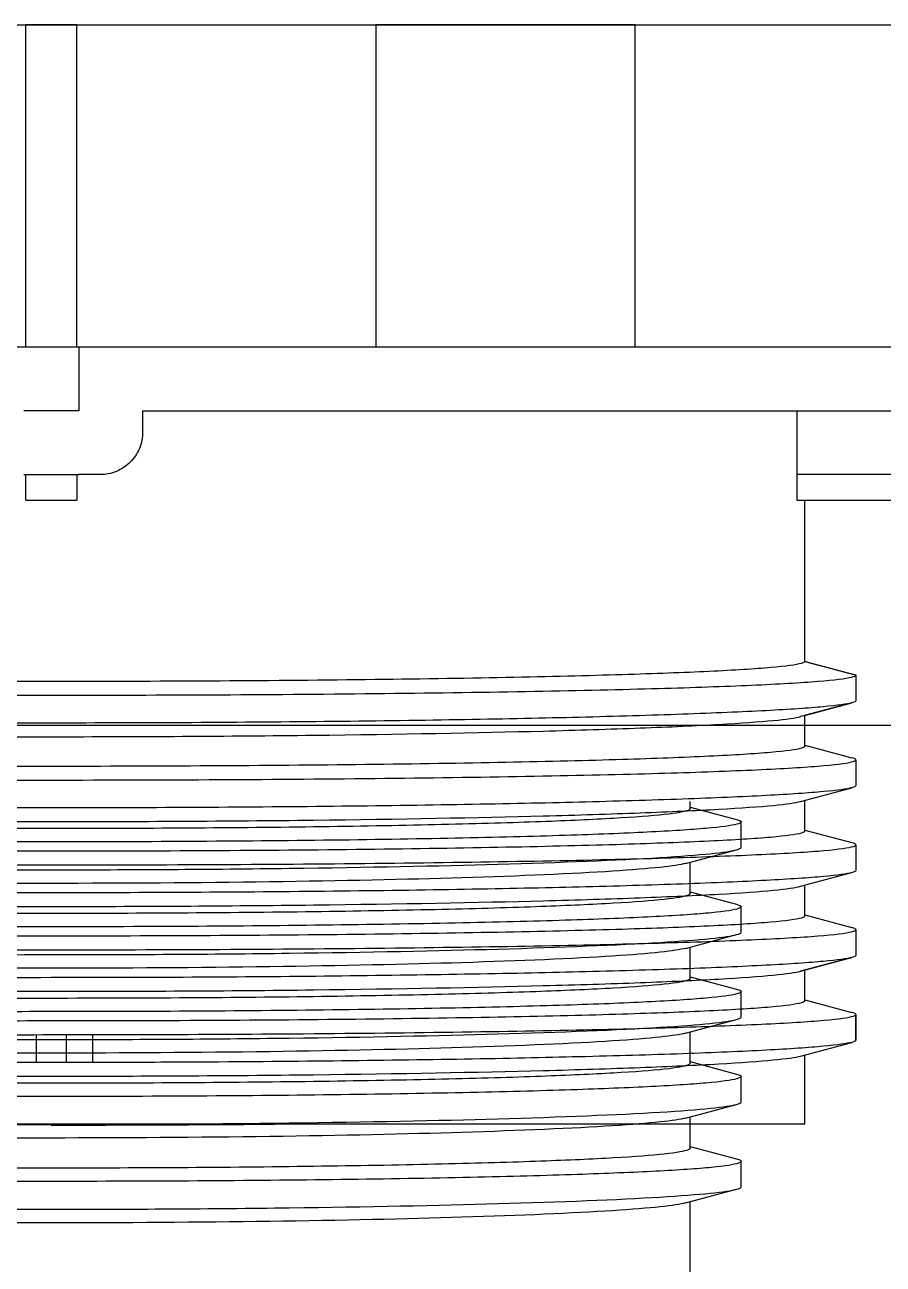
# Model space of a CAD drawing. Header units: inches. Extents: x -2661 to 42767, y -1222 to 9099.
# Drawn here: x 2266.508 to 2268.346, y 1503.519 to 1506.174 of the extents above; entities that cross this region are included whole.
import ezdxf

# ---------------------------------------------------------------- set-up
doc = ezdxf.new("R2010")
doc.units = ezdxf.units.IN
doc.header["$LTSCALE"] = 12
doc.header["$MEASUREMENT"] = 0
doc.layers.get('0').update_dxf_attribs({"linetype": 'CONTINUOUS'})
doc.layers.add('NON-PLOT', color=253, linetype='CONTINUOUS', plot=False)
doc.layers.add('S-ARCH', color=1, linetype='CONTINUOUS')

# ---------------------------------------------------------------- blocks, each defined once
blk = doc.blocks.new('bison_LC-top coupler')
at = {"extrusion": (0, 1, -2e-16)}
for p, q in [((-0.0545, 1.6636), (-0.0545, 2.3545)), ((0.0545, 2.3545), (-0.0545, 2.3545)), ((0.0545, 1.6636), (0.0545, 2.3545)), ((1.25, 2.3545), (0.6952, 2.3545)), ((0.6952, 2.3545), (0.6952, 1.6636)), ((1.25, 1.6636), (1.25, 2.3545)), ((1.4773, 1.6636), (-1.4773, 1.6636))]:
    blk.add_line(p, q, dxfattribs=at)
at = {"extrusion": (0, 1, 0)}
for p, q in [((2.6675, 1.6636), (0.0591, 1.6636)), ((0.0591, 1.6636), (0.0591, 1.5273)), ((0.0591, 1.5273), (-0.0591, 1.5273)), ((0.1955, 1.5273), (0.1955, 1.4818)), ((0.1955, 1.5273), (2.6675, 1.5273)), ((1.5966, 1.5273), (1.5966, 1.3364)), ((-0.0591, 1.3909), (0.0591, 1.3909)), ((-0.0545, 1.3364), (-0.0545, 1.3909)), ((0.0545, 1.3909), (0.0545, 1.3364)), ((0.1045, 1.3909), (0.0591, 1.3909)), ((2.6675, 1.3909), (1.5966, 1.3909)), ((-0.0545, 1.3364), (0.0545, 1.3364)), ((1.5966, 1.3364), (1.6127, 1.3364)), ((1.6127, 1.3364), (1.833, 1.3364)), ((1.6136, 0.9908), (1.6136, 1.3364))]:
    blk.add_line(p, q, dxfattribs=at)
at = {"color": 252, "extrusion": (0, 1, 0)}
for p, q in [((1.7227, 0.9617), (1.7227, 0.9065)), ((1.6136, 0.875), (1.7144, 0.902)), ((1.6047, 0.8726), (1.6047, 0.8726)), ((1.6136, 0.809), (1.6136, 0.875)), ((1.6136, 0.8114), (1.7144, 0.7844)), ((1.7227, 0.7799), (1.7227, 0.7246)), ((1.6047, 0.6908), (1.7144, 0.7202)), ((1.6047, 0.6908), (1.6047, 0.6908)), ((1.6136, 0.6272), (1.6136, 0.6932)), ((1.6136, 0.6295), (1.7144, 0.6026)), ((1.7227, 0.5981), (1.7227, 0.5428)), ((1.6047, 0.509), (1.7144, 0.5384)), ((1.6047, 0.509), (1.6047, 0.509)), ((1.6136, 0.4453), (1.6136, 0.5114)), ((1.6136, 0.4477), (1.7144, 0.4207)), ((1.7227, 0.4163), (1.7227, 0.361)), ((1.6047, 0.3271), (1.7144, 0.3565)), ((1.6047, 0.3271), (1.6047, 0.3271)), ((1.6136, 0.2635), (1.6136, 0.3295)), ((1.6136, 0.2659), (1.7144, 0.2389)), ((1.7227, 0.1792), (1.7227, 0.2344)), ((1.7227, 0.2344), (1.7227, 0.1792)), ((-0.0327, 0.1912), (-0.0327, 0.1315)), ((0.0327, 0.1315), (0.0327, 0.1912)), ((0.0885, 0.1913), (0.0885, 0.1316)), ((1.6047, 0.1453), (1.7144, 0.1747)), ((1.6047, 0.1453), (1.6047, 0.1453)), ((1.6136, 0), (1.6136, 0.1477)), ((-1.6136, 0), (1.6136, 0))]:
    blk.add_line(p, q, dxfattribs=at)
at = {"color": 252}
for p, q in [((1.7144, 0.902), (1.6047, 0.8726)), ((1.7144, 0.3565), (1.6047, 0.3271))]:
    blk.add_line(p, q, dxfattribs=at)
blk.add_open_spline([(0.1955, 1.4818), (0.1955, 1.4704), (0.1932, 1.4582), (0.1839, 1.4358), (0.1769, 1.4256), (0.1608, 1.4095), (0.1506, 1.4025), (0.1281, 1.3932), (0.116, 1.3909), (0.1045, 1.3909)], degree=3, knots=[0, 0, 0, 0, 0.0376723, 0.0376723, 0.0753445, 0.0753445, 0.1130664, 0.1130664, 0.1507883, 0.1507883, 0.1507883, 0.1507883])
for points, knots in [([(1.6136, 0.9908), (1.6136, 0.9894), (1.6112, 0.9879), (1.5956, 0.9834), (1.5735, 0.9804), (1.5069, 0.9746), (1.4623, 0.9718), (1.3546, 0.9667), (1.2915, 0.9643), (1.1499, 0.96), (1.0661, 0.9579), (0.8808, 0.9543), (0.7793, 0.9527), (0.5657, 0.9502), (0.4534, 0.9493), (0.2263, 0.948), (0.1114, 0.9477), (0, 0.9477)], [-2.679601, -2.679601, -2.679601, -2.679601, -2.515518, -2.515518, -2.167254, -2.167254, -1.818989, -1.818989, -1.470725, -1.470725, -1.103044, -1.103044, -0.735363, -0.735363, -0.367681, -0.367681, 0, 0, 0, 0]), ([(0, 0.9185), (0.1183, 0.9185), (0.2402, 0.9188), (0.4814, 0.92), (0.6007, 0.921), (0.8278, 0.9235), (0.9357, 0.925), (1.133, 0.9287), (1.2223, 0.9307), (1.3737, 0.935), (1.4414, 0.9374), (1.5572, 0.9425), (1.6052, 0.9453), (1.6775, 0.9511), (1.7018, 0.9541), (1.7198, 0.9587), (1.7227, 0.9602), (1.7227, 0.9617)], [0, 0, 0, 0, 0.390264, 0.390264, 0.780528, 0.780528, 1.170792, 1.170792, 1.561056, 1.561056, 1.931903, 1.931903, 2.302749, 2.302749, 2.673596, 2.673596, 2.860171, 2.860171, 2.860171, 2.860171]), ([(0, 0.9477), (-0.1826, 0.9477), (-0.3786, 0.9467), (-0.7446, 0.9424), (-0.9146, 0.9392), (-1.1266, 0.9337), (-1.197, 0.9315), (-1.3244, 0.9267), (-1.3813, 0.9241), (-1.4774, 0.9187), (-1.5165, 0.9159), (-1.575, 0.9102), (-1.5945, 0.9074), (-1.6047, 0.9047), (-1.6047, 0.9047), (-1.6047, 0.9047)], [0, 0, 0, 0, 0.60272, 0.60272, 1.20544, 1.20544, 1.526149, 1.526149, 1.846858, 1.846858, 2.167567, 2.167567, 2.327921, 2.327921, 2.488276, 2.488276, 2.488276, 2.488276]), ([(-1.7227, 0.8708), (-1.7227, 0.8723), (-1.7198, 0.8738), (-1.7041, 0.878), (-1.684, 0.8809), (-1.6226, 0.8865), (-1.5813, 0.8894), (-1.4797, 0.8948), (-1.4192, 0.8974), (-1.2838, 0.9022), (-1.2088, 0.9044), (-1.0562, 0.9081), (-0.9738, 0.9099), (-0.7965, 0.9129), (-0.7016, 0.9142), (-0.5052, 0.9164), (-0.4035, 0.9172), (-0.2, 0.9182), (-0.0982, 0.9185), (0, 0.9185)], [-2.853304, -2.853304, -2.853304, -2.853304, -2.669036, -2.669036, -2.32573, -2.32573, -1.982424, -1.982424, -1.639118, -1.639118, -1.295812, -1.295812, -0.971859, -0.971859, -0.647906, -0.647906, -0.323953, -0.323953, 0, 0, 0, 0]), ([(1.7227, 0.9065), (1.7227, 0.905), (1.7198, 0.9035), (1.7041, 0.8992), (1.684, 0.8964), (1.6226, 0.8907), (1.5813, 0.8879), (1.4797, 0.8825), (1.4192, 0.8799), (1.2838, 0.8751), (1.2088, 0.8729), (1.0562, 0.8691), (0.9738, 0.8674), (0.7965, 0.8644), (0.7016, 0.863), (0.5052, 0.8609), (0.4035, 0.8601), (0.2, 0.859), (0.0982, 0.8588), (0, 0.8588)], [-2.853304, -2.853304, -2.853304, -2.853304, -2.669036, -2.669036, -2.32573, -2.32573, -1.982424, -1.982424, -1.639118, -1.639118, -1.295812, -1.295812, -0.971859, -0.971859, -0.647906, -0.647906, -0.323953, -0.323953, 0, 0, 0, 0]), ([(0, 0.8588), (-0.1183, 0.8588), (-0.2402, 0.8585), (-0.4814, 0.8572), (-0.6007, 0.8563), (-0.8278, 0.8538), (-0.9357, 0.8522), (-1.133, 0.8486), (-1.2223, 0.8466), (-1.3737, 0.8422), (-1.4414, 0.8399), (-1.5572, 0.8348), (-1.6052, 0.832), (-1.6775, 0.8262), (-1.7018, 0.8232), (-1.7198, 0.8186), (-1.7227, 0.8171), (-1.7227, 0.8156)], [0, 0, 0, 0, 0.390264, 0.390264, 0.780528, 0.780528, 1.170792, 1.170792, 1.561056, 1.561056, 1.931903, 1.931903, 2.302749, 2.302749, 2.673596, 2.673596, 2.860171, 2.860171, 2.860171, 2.860171]), ([(0, 0.8295), (0.1826, 0.8295), (0.3786, 0.8306), (0.7446, 0.8348), (0.9146, 0.838), (1.1266, 0.8436), (1.197, 0.8458), (1.3244, 0.8506), (1.3813, 0.8532), (1.4774, 0.8586), (1.5165, 0.8614), (1.575, 0.867), (1.5945, 0.8699), (1.6047, 0.8726)], [0, 0, 0, 0, 0.60272, 0.60272, 1.20544, 1.20544, 1.526149, 1.526149, 1.846858, 1.846858, 2.167567, 2.167567, 2.488259, 2.488259, 2.488259, 2.488259]), ([(-1.6136, 0.7865), (-1.6136, 0.7879), (-1.6112, 0.7893), (-1.5956, 0.7938), (-1.5735, 0.7969), (-1.5069, 0.8027), (-1.4623, 0.8054), (-1.3546, 0.8106), (-1.2915, 0.8129), (-1.1499, 0.8173), (-1.0661, 0.8193), (-0.8808, 0.823), (-0.7793, 0.8245), (-0.5657, 0.827), (-0.4534, 0.828), (-0.2263, 0.8292), (-0.1114, 0.8295), (0, 0.8295)], [-2.679601, -2.679601, -2.679601, -2.679601, -2.515518, -2.515518, -2.167254, -2.167254, -1.818989, -1.818989, -1.470725, -1.470725, -1.103044, -1.103044, -0.735363, -0.735363, -0.367681, -0.367681, 0, 0, 0, 0]), ([(1.6136, 0.809), (1.6136, 0.8075), (1.6112, 0.8061), (1.5956, 0.8016), (1.5735, 0.7986), (1.5069, 0.7928), (1.4623, 0.79), (1.3546, 0.7849), (1.2915, 0.7825), (1.1499, 0.7782), (1.0661, 0.7761), (0.8808, 0.7725), (0.7793, 0.7709), (0.5657, 0.7684), (0.4534, 0.7675), (0.2263, 0.7662), (0.1114, 0.7659), (0, 0.7659)], [-2.679576, -2.679576, -2.679576, -2.679576, -2.515518, -2.515518, -2.167254, -2.167254, -1.818989, -1.818989, -1.470725, -1.470725, -1.103044, -1.103044, -0.735363, -0.735363, -0.367681, -0.367681, 0, 0, 0, 0]), ([(0, 0.7367), (0.1183, 0.7367), (0.2402, 0.737), (0.4814, 0.7382), (0.6007, 0.7392), (0.8278, 0.7417), (0.9357, 0.7432), (1.133, 0.7468), (1.2223, 0.7489), (1.3737, 0.7532), (1.4414, 0.7556), (1.5572, 0.7607), (1.6052, 0.7635), (1.6775, 0.7693), (1.7018, 0.7723), (1.7257, 0.7784), (1.7254, 0.7814), (1.7144, 0.7844)], [0, 0, 0, 0, 0.390264, 0.390264, 0.780528, 0.780528, 1.170792, 1.170792, 1.561056, 1.561056, 1.931903, 1.931903, 2.302749, 2.302749, 2.673596, 2.673596, 3.044442, 3.044442, 3.044442, 3.044442]), ([(0, 0.7659), (-0.1826, 0.7659), (-0.3786, 0.7649), (-0.7446, 0.7606), (-0.9146, 0.7574), (-1.1266, 0.7519), (-1.197, 0.7497), (-1.3244, 0.7449), (-1.3813, 0.7423), (-1.4774, 0.7369), (-1.5165, 0.7341), (-1.575, 0.7284), (-1.5945, 0.7256), (-1.6047, 0.7229), (-1.6047, 0.7229), (-1.6047, 0.7229)], [0, 0, 0, 0, 0.60272, 0.60272, 1.20544, 1.20544, 1.526149, 1.526149, 1.846858, 1.846858, 2.167567, 2.167567, 2.327921, 2.327921, 2.488276, 2.488276, 2.488276, 2.488276]), ([(-1.7227, 0.689), (-1.7227, 0.6905), (-1.7198, 0.692), (-1.7041, 0.6962), (-1.684, 0.6991), (-1.6226, 0.7047), (-1.5813, 0.7075), (-1.4797, 0.7129), (-1.4192, 0.7155), (-1.2838, 0.7203), (-1.2088, 0.7225), (-1.0562, 0.7263), (-0.9738, 0.728), (-0.7965, 0.7311), (-0.7016, 0.7324), (-0.5052, 0.7346), (-0.4035, 0.7354), (-0.2, 0.7364), (-0.0982, 0.7367), (0, 0.7367)], [-2.853306, -2.853306, -2.853306, -2.853306, -2.669036, -2.669036, -2.32573, -2.32573, -1.982424, -1.982424, -1.639118, -1.639118, -1.295812, -1.295812, -0.971859, -0.971859, -0.647906, -0.647906, -0.323953, -0.323953, 0, 0, 0, 0]), ([(1.7227, 0.7246), (1.7227, 0.7231), (1.7198, 0.7216), (1.7041, 0.7174), (1.684, 0.7146), (1.6226, 0.7089), (1.5813, 0.7061), (1.4797, 0.7007), (1.4192, 0.6981), (1.2838, 0.6933), (1.2088, 0.6911), (1.0562, 0.6873), (0.9738, 0.6856), (0.7965, 0.6825), (0.7016, 0.6812), (0.5052, 0.6791), (0.4035, 0.6783), (0.2, 0.6772), (0.0982, 0.677), (0, 0.677)], [-2.853306, -2.853306, -2.853306, -2.853306, -2.669036, -2.669036, -2.32573, -2.32573, -1.982424, -1.982424, -1.639118, -1.639118, -1.295812, -1.295812, -0.971859, -0.971859, -0.647906, -0.647906, -0.323953, -0.323953, 0, 0, 0, 0]), ([(0, 0.6477), (0.1826, 0.6477), (0.3786, 0.6488), (0.7446, 0.653), (0.9146, 0.6562), (1.1266, 0.6618), (1.197, 0.664), (1.3244, 0.6688), (1.3813, 0.6714), (1.4774, 0.6768), (1.5165, 0.6796), (1.575, 0.6852), (1.5945, 0.688), (1.6047, 0.6908), (1.6047, 0.6908), (1.6047, 0.6908)], [0, 0, 0, 0, 0.60272, 0.60272, 1.20544, 1.20544, 1.526149, 1.526149, 1.846858, 1.846858, 2.167567, 2.167567, 2.488276, 2.488276, 2.488287, 2.488287, 2.488287, 2.488287]), ([(0, 0.677), (-0.1183, 0.677), (-0.2402, 0.6767), (-0.4814, 0.6754), (-0.6007, 0.6745), (-0.8278, 0.672), (-0.9357, 0.6704), (-1.133, 0.6668), (-1.2223, 0.6647), (-1.3737, 0.6604), (-1.4414, 0.6581), (-1.5572, 0.6529), (-1.6052, 0.6502), (-1.6775, 0.6444), (-1.7018, 0.6414), (-1.7257, 0.6353), (-1.7254, 0.6322), (-1.7144, 0.6293)], [0, 0, 0, 0, 0.390264, 0.390264, 0.780528, 0.780528, 1.170792, 1.170792, 1.561056, 1.561056, 1.931903, 1.931903, 2.302749, 2.302749, 2.673596, 2.673596, 3.044442, 3.044442, 3.044442, 3.044442]), ([(-1.6136, 0.6047), (-1.6136, 0.6061), (-1.6112, 0.6075), (-1.5956, 0.612), (-1.5735, 0.615), (-1.5069, 0.6208), (-1.4623, 0.6236), (-1.3546, 0.6288), (-1.2915, 0.6311), (-1.1499, 0.6354), (-1.0661, 0.6375), (-0.8808, 0.6411), (-0.7793, 0.6427), (-0.5657, 0.6452), (-0.4534, 0.6462), (-0.2263, 0.6474), (-0.1114, 0.6477), (0, 0.6477)], [-2.679576, -2.679576, -2.679576, -2.679576, -2.515518, -2.515518, -2.167254, -2.167254, -1.818989, -1.818989, -1.470725, -1.470725, -1.103044, -1.103044, -0.735363, -0.735363, -0.367681, -0.367681, 0, 0, 0, 0]), ([(1.6136, 0.6272), (1.6136, 0.6257), (1.6112, 0.6243), (1.5956, 0.6198), (1.5735, 0.6168), (1.5069, 0.611), (1.4623, 0.6082), (1.3546, 0.6031), (1.2915, 0.6007), (1.1499, 0.5964), (1.0661, 0.5943), (0.8808, 0.5907), (0.7793, 0.5891), (0.5657, 0.5866), (0.4534, 0.5856), (0.2263, 0.5844), (0.1114, 0.5841), (0, 0.5841)], [-2.679598, -2.679598, -2.679598, -2.679598, -2.515518, -2.515518, -2.167254, -2.167254, -1.818989, -1.818989, -1.470725, -1.470725, -1.103044, -1.103044, -0.735363, -0.735363, -0.367681, -0.367681, 0, 0, 0, 0]), ([(0, 0.5549), (0.1183, 0.5549), (0.2402, 0.5552), (0.4814, 0.5564), (0.6007, 0.5573), (0.8278, 0.5599), (0.9357, 0.5614), (1.133, 0.565), (1.2223, 0.5671), (1.3737, 0.5714), (1.4414, 0.5737), (1.5572, 0.5789), (1.6052, 0.5816), (1.6775, 0.5874), (1.7018, 0.5905), (1.7257, 0.5965), (1.7254, 0.5996), (1.7144, 0.6026)], [0, 0, 0, 0, 0.390264, 0.390264, 0.780528, 0.780528, 1.170792, 1.170792, 1.561056, 1.561056, 1.931903, 1.931903, 2.302749, 2.302749, 2.673596, 2.673596, 3.044442, 3.044442, 3.044442, 3.044442]), ([(0, 0.5841), (-0.1826, 0.5841), (-0.3786, 0.583), (-0.7446, 0.5788), (-0.9146, 0.5756), (-1.1266, 0.57), (-1.197, 0.5678), (-1.3244, 0.5631), (-1.3813, 0.5605), (-1.4774, 0.5551), (-1.5165, 0.5523), (-1.575, 0.5466), (-1.5945, 0.5438), (-1.6047, 0.541), (-1.6047, 0.541), (-1.6047, 0.541)], [0, 0, 0, 0, 0.60272, 0.60272, 1.20544, 1.20544, 1.526149, 1.526149, 1.846858, 1.846858, 2.167567, 2.167567, 2.327921, 2.327921, 2.488276, 2.488276, 2.488276, 2.488276]), ([(-1.7227, 0.5072), (-1.7227, 0.5087), (-1.7198, 0.5102), (-1.7041, 0.5144), (-1.684, 0.5172), (-1.6226, 0.5229), (-1.5813, 0.5257), (-1.4797, 0.5311), (-1.4192, 0.5337), (-1.2838, 0.5385), (-1.2088, 0.5407), (-1.0562, 0.5445), (-0.9738, 0.5462), (-0.7965, 0.5493), (-0.7016, 0.5506), (-0.5052, 0.5527), (-0.4035, 0.5536), (-0.2, 0.5546), (-0.0982, 0.5549), (0, 0.5549)], [-2.853306, -2.853306, -2.853306, -2.853306, -2.669036, -2.669036, -2.32573, -2.32573, -1.982424, -1.982424, -1.639118, -1.639118, -1.295812, -1.295812, -0.971859, -0.971859, -0.647906, -0.647906, -0.323953, -0.323953, 0, 0, 0, 0]), ([(1.7227, 0.5428), (1.7227, 0.5413), (1.7198, 0.5398), (1.7041, 0.5356), (1.684, 0.5328), (1.6226, 0.5271), (1.5813, 0.5243), (1.4797, 0.5189), (1.4192, 0.5163), (1.2838, 0.5115), (1.2088, 0.5093), (1.0562, 0.5055), (0.9738, 0.5038), (0.7965, 0.5007), (0.7016, 0.4994), (0.5052, 0.4973), (0.4035, 0.4964), (0.2, 0.4954), (0.0982, 0.4951), (0, 0.4951)], [-2.853306, -2.853306, -2.853306, -2.853306, -2.669036, -2.669036, -2.32573, -2.32573, -1.982424, -1.982424, -1.639118, -1.639118, -1.295812, -1.295812, -0.971859, -0.971859, -0.647906, -0.647906, -0.323953, -0.323953, 0, 0, 0, 0]), ([(0, 0.4659), (0.1826, 0.4659), (0.3786, 0.467), (0.7446, 0.4712), (0.9146, 0.4744), (1.1266, 0.48), (1.197, 0.4822), (1.3244, 0.4869), (1.3813, 0.4895), (1.4774, 0.4949), (1.5165, 0.4977), (1.575, 0.5034), (1.5945, 0.5062), (1.6047, 0.509), (1.6047, 0.509), (1.6047, 0.509)], [0, 0, 0, 0, 0.60272, 0.60272, 1.20544, 1.20544, 1.526149, 1.526149, 1.846858, 1.846858, 2.167567, 2.167567, 2.488276, 2.488276, 2.488287, 2.488287, 2.488287, 2.488287]), ([(0, 0.4951), (-0.1183, 0.4951), (-0.2402, 0.4948), (-0.4814, 0.4936), (-0.6007, 0.4927), (-0.8278, 0.4901), (-0.9357, 0.4886), (-1.133, 0.485), (-1.2223, 0.4829), (-1.3737, 0.4786), (-1.4414, 0.4763), (-1.5572, 0.4711), (-1.6052, 0.4684), (-1.6775, 0.4626), (-1.7018, 0.4595), (-1.7257, 0.4535), (-1.7254, 0.4504), (-1.7144, 0.4474)], [0, 0, 0, 0, 0.390264, 0.390264, 0.780528, 0.780528, 1.170792, 1.170792, 1.561056, 1.561056, 1.931903, 1.931903, 2.302749, 2.302749, 2.673596, 2.673596, 3.044442, 3.044442, 3.044442, 3.044442]), ([(-1.6136, 0.4228), (-1.6136, 0.4243), (-1.6112, 0.4257), (-1.5956, 0.4302), (-1.5735, 0.4332), (-1.5069, 0.439), (-1.4623, 0.4418), (-1.3546, 0.4469), (-1.2915, 0.4493), (-1.1499, 0.4536), (-1.0661, 0.4557), (-0.8808, 0.4593), (-0.7793, 0.4609), (-0.5657, 0.4634), (-0.4534, 0.4644), (-0.2263, 0.4656), (-0.1114, 0.4659), (0, 0.4659)], [-2.679576, -2.679576, -2.679576, -2.679576, -2.515518, -2.515518, -2.167254, -2.167254, -1.818989, -1.818989, -1.470725, -1.470725, -1.103044, -1.103044, -0.735363, -0.735363, -0.367681, -0.367681, 0, 0, 0, 0]), ([(1.6136, 0.4453), (1.6136, 0.4439), (1.6112, 0.4425), (1.5956, 0.438), (1.5735, 0.435), (1.5069, 0.4292), (1.4623, 0.4264), (1.3546, 0.4212), (1.2915, 0.4189), (1.1499, 0.4146), (1.0661, 0.4125), (0.8808, 0.4089), (0.7793, 0.4073), (0.5657, 0.4048), (0.4534, 0.4038), (0.2263, 0.4026), (0.1114, 0.4023), (0, 0.4023)], [-2.679576, -2.679576, -2.679576, -2.679576, -2.515518, -2.515518, -2.167254, -2.167254, -1.818989, -1.818989, -1.470725, -1.470725, -1.103044, -1.103044, -0.735363, -0.735363, -0.367681, -0.367681, 0, 0, 0, 0]), ([(0, 0.4023), (-0.1826, 0.4023), (-0.3786, 0.4012), (-0.7446, 0.397), (-0.9146, 0.3938), (-1.1266, 0.3882), (-1.197, 0.386), (-1.3244, 0.3812), (-1.3813, 0.3786), (-1.4774, 0.3732), (-1.5165, 0.3704), (-1.575, 0.3648), (-1.5945, 0.362), (-1.6047, 0.3592), (-1.6047, 0.3592), (-1.6047, 0.3592)], [0, 0, 0, 0, 0.60272, 0.60272, 1.20544, 1.20544, 1.526149, 1.526149, 1.846858, 1.846858, 2.167567, 2.167567, 2.488276, 2.488276, 2.488287, 2.488287, 2.488287, 2.488287]), ([(0, 0.373), (0.1183, 0.373), (0.2402, 0.3733), (0.4814, 0.3746), (0.6007, 0.3755), (0.8278, 0.378), (0.9357, 0.3796), (1.133, 0.3832), (1.2223, 0.3853), (1.3737, 0.3896), (1.4414, 0.3919), (1.5572, 0.3971), (1.6052, 0.3998), (1.6775, 0.4056), (1.7018, 0.4086), (1.7257, 0.4147), (1.7254, 0.4178), (1.7144, 0.4207)], [0, 0, 0, 0, 0.390264, 0.390264, 0.780528, 0.780528, 1.170792, 1.170792, 1.561056, 1.561056, 1.931903, 1.931903, 2.302749, 2.302749, 2.673596, 2.673596, 3.044442, 3.044442, 3.044442, 3.044442]), ([(-1.7227, 0.3254), (-1.7227, 0.3269), (-1.7198, 0.3284), (-1.7041, 0.3326), (-1.684, 0.3354), (-1.6226, 0.3411), (-1.5813, 0.3439), (-1.4797, 0.3493), (-1.4192, 0.3519), (-1.2838, 0.3567), (-1.2088, 0.3589), (-1.0562, 0.3627), (-0.9738, 0.3644), (-0.7965, 0.3675), (-0.7016, 0.3688), (-0.5052, 0.3709), (-0.4035, 0.3717), (-0.2, 0.3728), (-0.0982, 0.373), (0, 0.373)], [-2.853306, -2.853306, -2.853306, -2.853306, -2.669036, -2.669036, -2.32573, -2.32573, -1.982424, -1.982424, -1.639118, -1.639118, -1.295812, -1.295812, -0.971859, -0.971859, -0.647906, -0.647906, -0.323953, -0.323953, 0, 0, 0, 0]), ([(1.7227, 0.361), (1.7227, 0.3595), (1.7198, 0.358), (1.7041, 0.3538), (1.684, 0.3509), (1.6226, 0.3453), (1.5813, 0.3425), (1.4797, 0.3371), (1.4192, 0.3345), (1.2838, 0.3297), (1.2088, 0.3275), (1.0562, 0.3237), (0.9738, 0.322), (0.7965, 0.3189), (0.7016, 0.3176), (0.5052, 0.3154), (0.4035, 0.3146), (0.2, 0.3136), (0.0982, 0.3133), (0, 0.3133)], [-2.853306, -2.853306, -2.853306, -2.853306, -2.669036, -2.669036, -2.32573, -2.32573, -1.982424, -1.982424, -1.639118, -1.639118, -1.295812, -1.295812, -0.971859, -0.971859, -0.647906, -0.647906, -0.323953, -0.323953, 0, 0, 0, 0]), ([(0, 0.2841), (0.1826, 0.2841), (0.3786, 0.2851), (0.7446, 0.2894), (0.9146, 0.2926), (1.1266, 0.2981), (1.197, 0.3003), (1.3244, 0.3051), (1.3813, 0.3077), (1.4774, 0.3131), (1.5165, 0.3159), (1.575, 0.3216), (1.5945, 0.3244), (1.6047, 0.3271), (1.6047, 0.3271), (1.6047, 0.3271)], [0, 0, 0, 0, 0.60272, 0.60272, 1.20544, 1.20544, 1.526149, 1.526149, 1.846858, 1.846858, 2.167567, 2.167567, 2.488276, 2.488276, 2.488287, 2.488287, 2.488287, 2.488287]), ([(0, 0.3133), (-0.1183, 0.3133), (-0.2402, 0.313), (-0.4814, 0.3118), (-0.6007, 0.3108), (-0.8278, 0.3083), (-0.9357, 0.3068), (-1.133, 0.3032), (-1.2223, 0.3011), (-1.3737, 0.2968), (-1.4414, 0.2944), (-1.5572, 0.2893), (-1.6052, 0.2865), (-1.6775, 0.2807), (-1.7018, 0.2777), (-1.7257, 0.2716), (-1.7254, 0.2686), (-1.7144, 0.2656)], [0, 0, 0, 0, 0.390264, 0.390264, 0.780528, 0.780528, 1.170792, 1.170792, 1.561056, 1.561056, 1.931903, 1.931903, 2.302749, 2.302749, 2.673596, 2.673596, 3.044442, 3.044442, 3.044442, 3.044442]), ([(-1.6136, 0.241), (-1.6136, 0.2425), (-1.6112, 0.2439), (-1.5956, 0.2484), (-1.5735, 0.2514), (-1.5069, 0.2572), (-1.4623, 0.26), (-1.3546, 0.2651), (-1.2915, 0.2675), (-1.1499, 0.2718), (-1.0661, 0.2739), (-0.8808, 0.2775), (-0.7793, 0.2791), (-0.5657, 0.2816), (-0.4534, 0.2825), (-0.2263, 0.2838), (-0.1114, 0.2841), (0, 0.2841)], [-2.679576, -2.679576, -2.679576, -2.679576, -2.515518, -2.515518, -2.167254, -2.167254, -1.818989, -1.818989, -1.470725, -1.470725, -1.103044, -1.103044, -0.735363, -0.735363, -0.367681, -0.367681, 0, 0, 0, 0]), ([(1.6136, 0.2635), (1.6136, 0.2621), (1.6112, 0.2607), (1.5956, 0.2562), (1.5735, 0.2531), (1.5069, 0.2473), (1.4623, 0.2446), (1.3546, 0.2394), (1.2915, 0.2371), (1.1499, 0.2327), (1.0661, 0.2307), (0.8808, 0.227), (0.7793, 0.2255), (0.5657, 0.223), (0.4534, 0.222), (0.2263, 0.2208), (0.1114, 0.2205), (0, 0.2205)], [-2.679601, -2.679601, -2.679601, -2.679601, -2.515518, -2.515518, -2.167254, -2.167254, -1.818989, -1.818989, -1.470725, -1.470725, -1.103044, -1.103044, -0.735363, -0.735363, -0.367681, -0.367681, 0, 0, 0, 0]), ([(0, 0.2205), (-0.1826, 0.2205), (-0.3786, 0.2194), (-0.7446, 0.2152), (-0.9146, 0.212), (-1.1266, 0.2064), (-1.197, 0.2042), (-1.3244, 0.1994), (-1.3813, 0.1968), (-1.4774, 0.1914), (-1.5165, 0.1886), (-1.575, 0.183), (-1.5945, 0.1801), (-1.6106, 0.1768), (-1.6136, 0.175), (-1.6136, 0.175)], [0, 0, 0, 0, 0.60272, 0.60272, 1.20544, 1.20544, 1.526149, 1.526149, 1.846858, 1.846858, 2.167567, 2.167567, 2.488276, 2.488276, 2.672451, 2.672451, 2.672451, 2.672451]), ([(0, 0.1912), (0.1183, 0.1912), (0.2402, 0.1915), (0.4814, 0.1928), (0.6007, 0.1937), (0.8278, 0.1962), (0.9357, 0.1978), (1.133, 0.2014), (1.2223, 0.2034), (1.3737, 0.2078), (1.4414, 0.2101), (1.5572, 0.2152), (1.6052, 0.218), (1.6775, 0.2238), (1.7018, 0.2268), (1.7198, 0.2314), (1.7227, 0.2329), (1.7227, 0.2344)], [0, 0, 0, 0, 0.390264, 0.390264, 0.780528, 0.780528, 1.170792, 1.170792, 1.561056, 1.561056, 1.931903, 1.931903, 2.302749, 2.302749, 2.673596, 2.673596, 2.860171, 2.860171, 2.860171, 2.860171]), ([(1.7227, 0.2344), (1.7227, 0.236), (1.7198, 0.2374), (1.7144, 0.2389), (1.7144, 0.2389), (1.7144, 0.2389)], [2.8601705, 2.8601705, 2.8601705, 2.8601705, 2.9523065, 2.9523065, 3.0444425, 3.0444425, 3.0444425, 3.0444425]), ([(-1.7227, 0.1435), (-1.7227, 0.145), (-1.7198, 0.1465), (-1.7041, 0.1508), (-1.684, 0.1536), (-1.6226, 0.1593), (-1.5813, 0.1621), (-1.4797, 0.1675), (-1.4192, 0.1701), (-1.2838, 0.1749), (-1.2088, 0.1771), (-1.0562, 0.1809), (-0.9738, 0.1826), (-0.7965, 0.1856), (-0.7016, 0.187), (-0.5052, 0.1891), (-0.4035, 0.1899), (-0.2, 0.191), (-0.0982, 0.1912), (0, 0.1912)], [-2.853304, -2.853304, -2.853304, -2.853304, -2.669036, -2.669036, -2.32573, -2.32573, -1.982424, -1.982424, -1.639118, -1.639118, -1.295812, -1.295812, -0.971859, -0.971859, -0.647906, -0.647906, -0.323953, -0.323953, 0, 0, 0, 0]), ([(1.7227, 0.1792), (1.7227, 0.1777), (1.7198, 0.1762), (1.7041, 0.172), (1.684, 0.1691), (1.6226, 0.1635), (1.5813, 0.1606), (1.4797, 0.1552), (1.4192, 0.1526), (1.2838, 0.1478), (1.2088, 0.1456), (1.0562, 0.1419), (0.9738, 0.1401), (0.7965, 0.1371), (0.7016, 0.1358), (0.5052, 0.1336), (0.4035, 0.1328), (0.2302, 0.1319), (0.1587, 0.1317), (0.0885, 0.1316)], [-2.853304, -2.853304, -2.853304, -2.853304, -2.669036, -2.669036, -2.32573, -2.32573, -1.982424, -1.982424, -1.639118, -1.639118, -1.295812, -1.295812, -0.971859, -0.971859, -0.647906, -0.647906, -0.323953, -0.323953, -0.096382, -0.096382, -0.096382, -0.096382]), ([(0, 0.1023), (0.1826, 0.1023), (0.3786, 0.1033), (0.7446, 0.1076), (0.9146, 0.1108), (1.1266, 0.1163), (1.197, 0.1185), (1.3244, 0.1233), (1.3813, 0.1259), (1.4774, 0.1313), (1.5165, 0.1341), (1.575, 0.1398), (1.5945, 0.1426), (1.6047, 0.1453)], [0, 0, 0, 0, 0.60272, 0.60272, 1.20544, 1.20544, 1.526149, 1.526149, 1.846858, 1.846858, 2.167567, 2.167567, 2.488259, 2.488259, 2.488259, 2.488259]), ([(0, 0.1315), (-0.1183, 0.1315), (-0.2402, 0.1312), (-0.4814, 0.13), (-0.6007, 0.129), (-0.8278, 0.1265), (-0.9357, 0.125), (-1.133, 0.1213), (-1.2223, 0.1193), (-1.3737, 0.115), (-1.4414, 0.1126), (-1.5572, 0.1075), (-1.6052, 0.1047), (-1.6775, 0.0989), (-1.7018, 0.0959), (-1.7198, 0.0913), (-1.7227, 0.0898), (-1.7227, 0.0883)], [0, 0, 0, 0, 0.390264, 0.390264, 0.780528, 0.780528, 1.170792, 1.170792, 1.561056, 1.561056, 1.931903, 1.931903, 2.302749, 2.302749, 2.673596, 2.673596, 2.860171, 2.860171, 2.860171, 2.860171]), ([(-1.508, 0.075), (-1.4799, 0.077), (-1.4465, 0.0789), (-1.3546, 0.0833), (-1.2915, 0.0857), (-1.1499, 0.09), (-1.0661, 0.0921), (-0.8808, 0.0957), (-0.7793, 0.0973), (-0.5657, 0.0998), (-0.4534, 0.1007), (-0.2263, 0.102), (-0.1114, 0.1023), (0, 0.1023)], [-2.065016, -2.065016, -2.065016, -2.065016, -1.818989, -1.818989, -1.470725, -1.470725, -1.103044, -1.103044, -0.735363, -0.735363, -0.367681, -0.367681, 0, 0, 0, 0]), ([(0.5738, 0), (0.4895, -0.001), (0.402, -0.0018), (0.2089, -0.0029), (0.1029, -0.0032), (0, -0.0032)], [-0.6258492, -0.6258492, -0.6258492, -0.6258492, -0.339458, -0.339458, 0, 0, 0, 0])]:
    blk.add_open_spline(points, degree=3, knots=knots, dxfattribs=at)
for points, weights in [([(1.6136, 0.9908), (1.6136, 0.9908), (1.6136, 0.9908)], [1.00459371089, 1.00459371631, 1.00459372173]), ([(1.6136, 0.9908), (1.6664, 0.9767), (1.7227, 0.9617)], [1.00459372173, 1.00489028252, 1.00412330342]), ([(1.6136, 0.2635), (1.6136, 0.2635), (1.6136, 0.2635)], [1.0045937109, 1.00459371632, 1.00459372174]), ([(1.6136, 0.2635), (1.6136, 0.2635), (1.6136, 0.2635)], [1.00459372174, 1.00459371632, 1.0045937109])]:
    blk.add_rational_spline(points, weights, degree=2, dxfattribs=at)
blk.add_open_spline([(0.0885, 0.1316), (0.0219, 0.1315), (0.0109, 0.1315), (0, 0.1315)], degree=3, dxfattribs=at)
blk = doc.blocks.new('LCC1 LOWER FOOT')
at = {"color": 252, "extrusion": (0, 1, 0)}
for p, q in [((24052.6982, -128924.52), (24052.6982, -128924.5049)), ((24052.6979, -128924.517), (24052.7973, -128924.5436)), ((24052.807, -128924.6033), (24052.807, -128924.5488)), ((24052.6877, -128924.6379), (24052.7973, -128924.6085)), ((24052.6979, -128924.7026), (24052.6979, -128924.6351)), ((24052.6979, -128924.6988), (24052.7973, -128924.7254)), ((24052.807, -128924.7851), (24052.807, -128924.7306)), ((24052.6877, -128924.8197), (24052.7973, -128924.7903)), ((24052.6979, -128924.8844), (24052.6979, -128924.817)), ((24052.6979, -128924.8806), (24052.7973, -128924.9072)), ((24052.807, -128924.9669), (24052.807, -128924.9124)), ((24052.6877, -128925.0015), (24052.7973, -128924.9722)), ((24052.6979, -128925.0663), (24052.6979, -128924.9988)), ((24052.6979, -128925.0624), (24052.7973, -128925.089)), ((24052.807, -128925.1488), (24052.807, -128925.0942)), ((24052.6877, -128925.1833), (24052.7973, -128925.154)), ((24052.6979, -128925.2481), (24052.6979, -128925.1806)), ((24052.6979, -128925.2442), (24052.7973, -128925.2708)), ((24052.807, -128925.3306), (24052.807, -128925.2761)), ((24052.6877, -128925.3652), (24052.7973, -128925.3358)), ((24052.6979, -128925.6167), (24052.6979, -128925.3624))]:
    blk.add_line(p, q, dxfattribs=at)
at = {"color": 252}
for points, knots in [([(24051.3298, -128924.5625), (24051.4258, -128924.5625), (24051.5247, -128924.5622), (24051.7202, -128924.5609), (24051.8167, -128924.56), (24052, -128924.5574), (24052.087, -128924.5558), (24052.2453, -128924.5521), (24052.3167, -128924.55), (24052.4363, -128924.5457), (24052.4892, -128924.5433), (24052.5787, -128924.5381), (24052.6154, -128924.5353), (24052.6694, -128924.5295), (24052.6867, -128924.5264), (24052.6976, -128924.5219), (24052.6989, -128924.5204), (24052.6979, -128924.5189)], [0, 0, 0, 0, 0.316948, 0.316948, 0.633896, 0.633896, 0.950845, 0.950845, 1.267793, 1.267793, 1.565325, 1.565325, 1.862856, 1.862856, 2.160388, 2.160388, 2.305186, 2.305186, 2.305186, 2.305186]), ([(24049.9718, -128924.6051), (24049.9921, -128924.5997), (24050.0446, -128924.5939), (24050.2113, -128924.5831), (24050.3254, -128924.5782), (24050.5671, -128924.5708), (24050.7094, -128924.5677), (24051.0148, -128924.5635), (24051.1779, -128924.5625), (24051.3298, -128924.5625)], [-2.082096, -2.082096, -2.082096, -2.082096, -1.542236, -1.542236, -1.002376, -1.002376, -0.501188, -0.501188, 0, 0, 0, 0]), ([(24052.7973, -128924.5436), (24052.8084, -128924.5466), (24052.8103, -128924.5496), (24052.7927, -128924.5557), (24052.7732, -128924.5588), (24052.7136, -128924.5646), (24052.6734, -128924.5674), (24052.5758, -128924.5725), (24052.5184, -128924.5749), (24052.389, -128924.5793), (24052.3121, -128924.5814), (24052.1418, -128924.585), (24052.0484, -128924.5866), (24051.8517, -128924.5891), (24051.7481, -128924.5901), (24051.5386, -128924.5913), (24051.4326, -128924.5916), (24051.3298, -128924.5916)], [-2.637996, -2.637996, -2.637996, -2.637996, -2.317955, -2.317955, -1.997914, -1.997914, -1.677873, -1.677873, -1.357832, -1.357832, -1.018374, -1.018374, -0.678916, -0.678916, -0.339458, -0.339458, 0, 0, 0, 0]), ([(24051.3298, -128924.5916), (24051.1642, -128924.5916), (24050.9865, -128924.5927), (24050.6543, -128924.5969), (24050.4997, -128924.6), (24050.2385, -128924.6075), (24050.1159, -128924.6124), (24049.938, -128924.6232), (24049.8826, -128924.629), (24049.8559, -128924.6362), (24049.8525, -128924.6379), (24049.8525, -128924.6397)], [0, 0, 0, 0, 0.546241, 0.546241, 1.092482, 1.092482, 1.677407, 1.677407, 2.262332, 2.262332, 2.44639, 2.44639, 2.44639, 2.44639]), ([(24051.3298, -128924.6514), (24051.4953, -128924.6514), (24051.673, -128924.6503), (24052.0053, -128924.6461), (24052.1598, -128924.643), (24052.421, -128924.6355), (24052.5436, -128924.6306), (24052.7215, -128924.6198), (24052.7769, -128924.614), (24052.8037, -128924.6068), (24052.807, -128924.6051), (24052.807, -128924.6033)], [0, 0, 0, 0, 0.546241, 0.546241, 1.092482, 1.092482, 1.677407, 1.677407, 2.262332, 2.262332, 2.44639, 2.44639, 2.44639, 2.44639]), ([(24052.6877, -128924.6379), (24052.6674, -128924.6433), (24052.6149, -128924.6491), (24052.4482, -128924.6599), (24052.3341, -128924.6648), (24052.0924, -128924.6722), (24051.9501, -128924.6753), (24051.6448, -128924.6795), (24051.4816, -128924.6805), (24051.3298, -128924.6805)], [-2.082096, -2.082096, -2.082096, -2.082096, -1.542236, -1.542236, -1.002376, -1.002376, -0.501188, -0.501188, 0, 0, 0, 0]), ([(24049.8623, -128924.6994), (24049.8511, -128924.6965), (24049.8493, -128924.6934), (24049.8669, -128924.6873), (24049.8863, -128924.6842), (24049.9459, -128924.6784), (24049.9861, -128924.6756), (24050.0837, -128924.6705), (24050.1411, -128924.6681), (24050.2705, -128924.6637), (24050.3474, -128924.6617), (24050.5177, -128924.658), (24050.6111, -128924.6564), (24050.8078, -128924.6539), (24050.9114, -128924.6529), (24051.1209, -128924.6517), (24051.2269, -128924.6514), (24051.3298, -128924.6514)], [-2.637996, -2.637996, -2.637996, -2.637996, -2.317955, -2.317955, -1.997914, -1.997914, -1.677873, -1.677873, -1.357832, -1.357832, -1.018374, -1.018374, -0.678916, -0.678916, -0.339458, -0.339458, 0, 0, 0, 0]), ([(24051.3298, -128924.6805), (24051.2337, -128924.6805), (24051.1348, -128924.6808), (24050.9393, -128924.6821), (24050.8428, -128924.683), (24050.6595, -128924.6856), (24050.5725, -128924.6872), (24050.4142, -128924.6909), (24050.3428, -128924.693), (24050.2232, -128924.6974), (24050.1703, -128924.6997), (24050.0808, -128924.7049), (24050.0441, -128924.7077), (24049.9901, -128924.7135), (24049.9728, -128924.7166), (24049.9619, -128924.7211), (24049.9606, -128924.7226), (24049.9616, -128924.7241)], [0, 0, 0, 0, 0.316948, 0.316948, 0.633896, 0.633896, 0.950845, 0.950845, 1.267793, 1.267793, 1.565325, 1.565325, 1.862856, 1.862856, 2.160388, 2.160388, 2.305186, 2.305186, 2.305186, 2.305186]), ([(24051.3298, -128924.7443), (24051.4258, -128924.7443), (24051.5247, -128924.744), (24051.7202, -128924.7427), (24051.8167, -128924.7418), (24052, -128924.7392), (24052.087, -128924.7376), (24052.2453, -128924.734), (24052.3167, -128924.7319), (24052.4363, -128924.7275), (24052.4892, -128924.7251), (24052.5787, -128924.7199), (24052.6154, -128924.7171), (24052.6694, -128924.7113), (24052.6867, -128924.7083), (24052.6976, -128924.7037), (24052.6989, -128924.7022), (24052.6979, -128924.7007)], [0, 0, 0, 0, 0.316948, 0.316948, 0.633896, 0.633896, 0.950845, 0.950845, 1.267793, 1.267793, 1.565325, 1.565325, 1.862856, 1.862856, 2.160388, 2.160388, 2.305186, 2.305186, 2.305186, 2.305186]), ([(24049.9718, -128924.7869), (24049.9921, -128924.7815), (24050.0446, -128924.7757), (24050.2113, -128924.765), (24050.3254, -128924.7601), (24050.5671, -128924.7526), (24050.7094, -128924.7495), (24051.0148, -128924.7453), (24051.1779, -128924.7443), (24051.3298, -128924.7443)], [-2.082096, -2.082096, -2.082096, -2.082096, -1.542236, -1.542236, -1.002376, -1.002376, -0.501188, -0.501188, 0, 0, 0, 0]), ([(24052.7973, -128924.7254), (24052.8084, -128924.7284), (24052.8103, -128924.7315), (24052.7927, -128924.7376), (24052.7732, -128924.7406), (24052.7136, -128924.7464), (24052.6734, -128924.7492), (24052.5758, -128924.7544), (24052.5184, -128924.7567), (24052.389, -128924.7611), (24052.3121, -128924.7632), (24052.1418, -128924.7668), (24052.0484, -128924.7684), (24051.8517, -128924.7709), (24051.7481, -128924.7719), (24051.5386, -128924.7732), (24051.4326, -128924.7735), (24051.3298, -128924.7735)], [-2.637996, -2.637996, -2.637996, -2.637996, -2.317955, -2.317955, -1.997914, -1.997914, -1.677873, -1.677873, -1.357832, -1.357832, -1.018374, -1.018374, -0.678916, -0.678916, -0.339458, -0.339458, 0, 0, 0, 0]), ([(24051.3298, -128924.7735), (24051.1642, -128924.7735), (24050.9865, -128924.7745), (24050.6543, -128924.7787), (24050.4997, -128924.7819), (24050.2385, -128924.7893), (24050.1159, -128924.7942), (24049.938, -128924.805), (24049.8826, -128924.8108), (24049.8559, -128924.818), (24049.8525, -128924.8198), (24049.8525, -128924.8215)], [0, 0, 0, 0, 0.546241, 0.546241, 1.092482, 1.092482, 1.677407, 1.677407, 2.262332, 2.262332, 2.44639, 2.44639, 2.44639, 2.44639]), ([(24051.3298, -128924.8332), (24051.4953, -128924.8332), (24051.673, -128924.8322), (24052.0053, -128924.8279), (24052.1598, -128924.8248), (24052.421, -128924.8173), (24052.5436, -128924.8124), (24052.7215, -128924.8016), (24052.7769, -128924.7958), (24052.8037, -128924.7886), (24052.807, -128924.7869), (24052.807, -128924.7851)], [0, 0, 0, 0, 0.546241, 0.546241, 1.092482, 1.092482, 1.677407, 1.677407, 2.262332, 2.262332, 2.44639, 2.44639, 2.44639, 2.44639]), ([(24052.6877, -128924.8197), (24052.6674, -128924.8251), (24052.6149, -128924.831), (24052.4482, -128924.8417), (24052.3341, -128924.8466), (24052.0924, -128924.854), (24051.9501, -128924.8571), (24051.6448, -128924.8613), (24051.4816, -128924.8623), (24051.3298, -128924.8623)], [-2.082096, -2.082096, -2.082096, -2.082096, -1.542236, -1.542236, -1.002376, -1.002376, -0.501188, -0.501188, 0, 0, 0, 0]), ([(24049.8623, -128924.8813), (24049.8511, -128924.8783), (24049.8493, -128924.8752), (24049.8669, -128924.8691), (24049.8863, -128924.866), (24049.9459, -128924.8602), (24049.9861, -128924.8574), (24050.0837, -128924.8523), (24050.1411, -128924.8499), (24050.2705, -128924.8456), (24050.3474, -128924.8435), (24050.5177, -128924.8398), (24050.6111, -128924.8382), (24050.8078, -128924.8357), (24050.9114, -128924.8347), (24051.1209, -128924.8335), (24051.2269, -128924.8332), (24051.3298, -128924.8332)], [-2.637996, -2.637996, -2.637996, -2.637996, -2.317955, -2.317955, -1.997914, -1.997914, -1.677873, -1.677873, -1.357832, -1.357832, -1.018374, -1.018374, -0.678916, -0.678916, -0.339458, -0.339458, 0, 0, 0, 0]), ([(24051.3298, -128924.8623), (24051.2337, -128924.8623), (24051.1348, -128924.8626), (24050.9393, -128924.8639), (24050.8428, -128924.8649), (24050.6595, -128924.8674), (24050.5725, -128924.869), (24050.4142, -128924.8727), (24050.3428, -128924.8748), (24050.2232, -128924.8792), (24050.1703, -128924.8816), (24050.0808, -128924.8867), (24050.0441, -128924.8895), (24049.9901, -128924.8954), (24049.9728, -128924.8984), (24049.9619, -128924.903), (24049.9606, -128924.9045), (24049.9616, -128924.9059)], [0, 0, 0, 0, 0.316948, 0.316948, 0.633896, 0.633896, 0.950845, 0.950845, 1.267793, 1.267793, 1.565325, 1.565325, 1.862856, 1.862856, 2.160388, 2.160388, 2.305186, 2.305186, 2.305186, 2.305186]), ([(24051.3298, -128924.9261), (24051.4258, -128924.9261), (24051.5247, -128924.9258), (24051.7202, -128924.9246), (24051.8167, -128924.9236), (24052, -128924.921), (24052.087, -128924.9195), (24052.2453, -128924.9158), (24052.3167, -128924.9137), (24052.4363, -128924.9093), (24052.4892, -128924.9069), (24052.5787, -128924.9017), (24052.6154, -128924.8989), (24052.6694, -128924.8931), (24052.6867, -128924.8901), (24052.6976, -128924.8855), (24052.6989, -128924.884), (24052.6979, -128924.8825)], [0, 0, 0, 0, 0.316948, 0.316948, 0.633896, 0.633896, 0.950845, 0.950845, 1.267793, 1.267793, 1.565325, 1.565325, 1.862856, 1.862856, 2.160388, 2.160388, 2.305186, 2.305186, 2.305186, 2.305186]), ([(24052.7973, -128924.9072), (24052.8084, -128924.9102), (24052.8103, -128924.9133), (24052.7927, -128924.9194), (24052.7732, -128924.9224), (24052.7136, -128924.9282), (24052.6734, -128924.931), (24052.5758, -128924.9362), (24052.5184, -128924.9386), (24052.389, -128924.9429), (24052.3121, -128924.945), (24052.1418, -128924.9487), (24052.0484, -128924.9502), (24051.8517, -128924.9528), (24051.7481, -128924.9537), (24051.5386, -128924.955), (24051.4326, -128924.9553), (24051.3298, -128924.9553)], [-2.637996, -2.637996, -2.637996, -2.637996, -2.317955, -2.317955, -1.997914, -1.997914, -1.677873, -1.677873, -1.357832, -1.357832, -1.018374, -1.018374, -0.678916, -0.678916, -0.339458, -0.339458, 0, 0, 0, 0]), ([(24049.9718, -128924.9688), (24049.9921, -128924.9633), (24050.0446, -128924.9575), (24050.2113, -128924.9468), (24050.3254, -128924.9419), (24050.5671, -128924.9345), (24050.7094, -128924.9313), (24051.0148, -128924.9272), (24051.1779, -128924.9261), (24051.3298, -128924.9261)], [-2.082096, -2.082096, -2.082096, -2.082096, -1.542236, -1.542236, -1.002376, -1.002376, -0.501188, -0.501188, 0, 0, 0, 0]), ([(24051.3298, -128924.9553), (24051.1642, -128924.9553), (24050.9865, -128924.9563), (24050.6543, -128924.9605), (24050.4997, -128924.9637), (24050.2385, -128924.9711), (24050.1159, -128924.9761), (24049.938, -128924.9868), (24049.8826, -128924.9927), (24049.8559, -128924.9998), (24049.8525, -128925.0016), (24049.8525, -128925.0033)], [0, 0, 0, 0, 0.546241, 0.546241, 1.092482, 1.092482, 1.677407, 1.677407, 2.262332, 2.262332, 2.44639, 2.44639, 2.44639, 2.44639]), ([(24051.3298, -128925.015), (24051.4953, -128925.015), (24051.673, -128925.014), (24052.0053, -128925.0098), (24052.1598, -128925.0066), (24052.421, -128924.9991), (24052.5436, -128924.9942), (24052.7215, -128924.9835), (24052.7769, -128924.9776), (24052.8037, -128924.9705), (24052.807, -128924.9687), (24052.807, -128924.9669)], [0, 0, 0, 0, 0.546241, 0.546241, 1.092482, 1.092482, 1.677407, 1.677407, 2.262332, 2.262332, 2.44639, 2.44639, 2.44639, 2.44639]), ([(24049.8623, -128925.0631), (24049.8511, -128925.0601), (24049.8493, -128925.057), (24049.8669, -128925.0509), (24049.8863, -128925.0479), (24049.9459, -128925.042), (24049.9861, -128925.0393), (24050.0837, -128925.0341), (24050.1411, -128925.0317), (24050.2705, -128925.0274), (24050.3474, -128925.0253), (24050.5177, -128925.0216), (24050.6111, -128925.0201), (24050.8078, -128925.0175), (24050.9114, -128925.0166), (24051.1209, -128925.0153), (24051.2269, -128925.015), (24051.3298, -128925.015)], [-2.637996, -2.637996, -2.637996, -2.637996, -2.317955, -2.317955, -1.997914, -1.997914, -1.677873, -1.677873, -1.357832, -1.357832, -1.018374, -1.018374, -0.678916, -0.678916, -0.339458, -0.339458, 0, 0, 0, 0]), ([(24052.6877, -128925.0015), (24052.6674, -128925.007), (24052.6149, -128925.0128), (24052.4482, -128925.0235), (24052.3341, -128925.0284), (24052.0924, -128925.0358), (24051.9501, -128925.039), (24051.6448, -128925.0431), (24051.4816, -128925.0441), (24051.3298, -128925.0441)], [-2.082096, -2.082096, -2.082096, -2.082096, -1.542236, -1.542236, -1.002376, -1.002376, -0.501188, -0.501188, 0, 0, 0, 0]), ([(24051.3298, -128925.0441), (24051.2337, -128925.0441), (24051.1348, -128925.0445), (24050.9393, -128925.0457), (24050.8428, -128925.0467), (24050.6595, -128925.0492), (24050.5725, -128925.0508), (24050.4142, -128925.0545), (24050.3428, -128925.0566), (24050.2232, -128925.061), (24050.1703, -128925.0634), (24050.0808, -128925.0685), (24050.0441, -128925.0713), (24049.9901, -128925.0772), (24049.9728, -128925.0802), (24049.9619, -128925.0848), (24049.9606, -128925.0863), (24049.9616, -128925.0878)], [0, 0, 0, 0, 0.316948, 0.316948, 0.633896, 0.633896, 0.950845, 0.950845, 1.267793, 1.267793, 1.565325, 1.565325, 1.862856, 1.862856, 2.160388, 2.160388, 2.305186, 2.305186, 2.305186, 2.305186]), ([(24051.3298, -128925.108), (24051.4258, -128925.108), (24051.5247, -128925.1077), (24051.7202, -128925.1064), (24051.8167, -128925.1054), (24052, -128925.1029), (24052.087, -128925.1013), (24052.2453, -128925.0976), (24052.3167, -128925.0955), (24052.4363, -128925.0911), (24052.4892, -128925.0887), (24052.5787, -128925.0836), (24052.6154, -128925.0808), (24052.6694, -128925.0749), (24052.6867, -128925.0719), (24052.6976, -128925.0673), (24052.6989, -128925.0658), (24052.6979, -128925.0643)], [0, 0, 0, 0, 0.316948, 0.316948, 0.633896, 0.633896, 0.950845, 0.950845, 1.267793, 1.267793, 1.565325, 1.565325, 1.862856, 1.862856, 2.160388, 2.160388, 2.305186, 2.305186, 2.305186, 2.305186]), ([(24052.7973, -128925.089), (24052.8084, -128925.092), (24052.8103, -128925.0951), (24052.7927, -128925.1012), (24052.7732, -128925.1042), (24052.7136, -128925.1101), (24052.6734, -128925.1128), (24052.5758, -128925.118), (24052.5184, -128925.1204), (24052.389, -128925.1247), (24052.3121, -128925.1268), (24052.1418, -128925.1305), (24052.0484, -128925.132), (24051.8517, -128925.1346), (24051.7481, -128925.1355), (24051.5386, -128925.1368), (24051.4326, -128925.1371), (24051.3298, -128925.1371)], [-2.637996, -2.637996, -2.637996, -2.637996, -2.317955, -2.317955, -1.997914, -1.997914, -1.677873, -1.677873, -1.357832, -1.357832, -1.018374, -1.018374, -0.678916, -0.678916, -0.339458, -0.339458, 0, 0, 0, 0]), ([(24049.9718, -128925.1506), (24049.9921, -128925.1451), (24050.0446, -128925.1393), (24050.2113, -128925.1286), (24050.3254, -128925.1237), (24050.5671, -128925.1163), (24050.7094, -128925.1131), (24051.0148, -128925.109), (24051.1779, -128925.108), (24051.3298, -128925.108)], [-2.082096, -2.082096, -2.082096, -2.082096, -1.542236, -1.542236, -1.002376, -1.002376, -0.501188, -0.501188, 0, 0, 0, 0]), ([(24051.3298, -128925.1371), (24051.1642, -128925.1371), (24050.9865, -128925.1381), (24050.6543, -128925.1423), (24050.4997, -128925.1455), (24050.2385, -128925.153), (24050.1159, -128925.1579), (24049.938, -128925.1686), (24049.8826, -128925.1745), (24049.8559, -128925.1817), (24049.8525, -128925.1834), (24049.8525, -128925.1852)], [0, 0, 0, 0, 0.546241, 0.546241, 1.092482, 1.092482, 1.677407, 1.677407, 2.262332, 2.262332, 2.44639, 2.44639, 2.44639, 2.44639]), ([(24051.3298, -128925.1968), (24051.4953, -128925.1968), (24051.673, -128925.1958), (24052.0053, -128925.1916), (24052.1598, -128925.1884), (24052.421, -128925.181), (24052.5436, -128925.176), (24052.7215, -128925.1653), (24052.7769, -128925.1594), (24052.8037, -128925.1523), (24052.807, -128925.1505), (24052.807, -128925.1488)], [0, 0, 0, 0, 0.546241, 0.546241, 1.092482, 1.092482, 1.677407, 1.677407, 2.262332, 2.262332, 2.44639, 2.44639, 2.44639, 2.44639]), ([(24049.8623, -128925.2449), (24049.8511, -128925.2419), (24049.8493, -128925.2388), (24049.8669, -128925.2327), (24049.8863, -128925.2297), (24049.9459, -128925.2239), (24049.9861, -128925.2211), (24050.0837, -128925.2159), (24050.1411, -128925.2135), (24050.2705, -128925.2092), (24050.3474, -128925.2071), (24050.5177, -128925.2035), (24050.6111, -128925.2019), (24050.8078, -128925.1993), (24050.9114, -128925.1984), (24051.1209, -128925.1971), (24051.2269, -128925.1968), (24051.3298, -128925.1968)], [-2.637996, -2.637996, -2.637996, -2.637996, -2.317955, -2.317955, -1.997914, -1.997914, -1.677873, -1.677873, -1.357832, -1.357832, -1.018374, -1.018374, -0.678916, -0.678916, -0.339458, -0.339458, 0, 0, 0, 0]), ([(24052.6877, -128925.1833), (24052.6674, -128925.1888), (24052.6149, -128925.1946), (24052.4482, -128925.2053), (24052.3341, -128925.2102), (24052.0924, -128925.2176), (24051.9501, -128925.2208), (24051.6448, -128925.2249), (24051.4816, -128925.226), (24051.3298, -128925.226)], [-2.082096, -2.082096, -2.082096, -2.082096, -1.542236, -1.542236, -1.002376, -1.002376, -0.501188, -0.501188, 0, 0, 0, 0]), ([(24051.3298, -128925.226), (24051.2337, -128925.226), (24051.1348, -128925.2263), (24050.9393, -128925.2275), (24050.8428, -128925.2285), (24050.6595, -128925.2311), (24050.5725, -128925.2326), (24050.4142, -128925.2363), (24050.3428, -128925.2384), (24050.2232, -128925.2428), (24050.1703, -128925.2452), (24050.0808, -128925.2504), (24050.0441, -128925.2532), (24049.9901, -128925.259), (24049.9728, -128925.262), (24049.9619, -128925.2666), (24049.9606, -128925.2681), (24049.9616, -128925.2696)], [0, 0, 0, 0, 0.316948, 0.316948, 0.633896, 0.633896, 0.950845, 0.950845, 1.267793, 1.267793, 1.565325, 1.565325, 1.862856, 1.862856, 2.160388, 2.160388, 2.305186, 2.305186, 2.305186, 2.305186]), ([(24051.3298, -128925.2898), (24051.4258, -128925.2898), (24051.5247, -128925.2895), (24051.7202, -128925.2882), (24051.8167, -128925.2872), (24052, -128925.2847), (24052.087, -128925.2831), (24052.2453, -128925.2794), (24052.3167, -128925.2773), (24052.4363, -128925.2729), (24052.4892, -128925.2706), (24052.5787, -128925.2654), (24052.6154, -128925.2626), (24052.6694, -128925.2568), (24052.6867, -128925.2537), (24052.6976, -128925.2491), (24052.6989, -128925.2476), (24052.6979, -128925.2462)], [0, 0, 0, 0, 0.316948, 0.316948, 0.633896, 0.633896, 0.950845, 0.950845, 1.267793, 1.267793, 1.565325, 1.565325, 1.862856, 1.862856, 2.160388, 2.160388, 2.305186, 2.305186, 2.305186, 2.305186]), ([(24052.7973, -128925.2708), (24052.8084, -128925.2738), (24052.8103, -128925.2769), (24052.7927, -128925.283), (24052.7732, -128925.2861), (24052.7136, -128925.2919), (24052.6734, -128925.2947), (24052.5758, -128925.2998), (24052.5184, -128925.3022), (24052.389, -128925.3065), (24052.3121, -128925.3086), (24052.1418, -128925.3123), (24052.0484, -128925.3139), (24051.8517, -128925.3164), (24051.7481, -128925.3174), (24051.5386, -128925.3186), (24051.4326, -128925.3189), (24051.3298, -128925.3189)], [-2.637996, -2.637996, -2.637996, -2.637996, -2.317955, -2.317955, -1.997914, -1.997914, -1.677873, -1.677873, -1.357832, -1.357832, -1.018374, -1.018374, -0.678916, -0.678916, -0.339458, -0.339458, 0, 0, 0, 0]), ([(24049.9718, -128925.3324), (24049.9921, -128925.327), (24050.0446, -128925.3212), (24050.2113, -128925.3104), (24050.3254, -128925.3055), (24050.5671, -128925.2981), (24050.7094, -128925.295), (24051.0148, -128925.2908), (24051.1779, -128925.2898), (24051.3298, -128925.2898)], [-2.082096, -2.082096, -2.082096, -2.082096, -1.542236, -1.542236, -1.002376, -1.002376, -0.501188, -0.501188, 0, 0, 0, 0]), ([(24051.3298, -128925.3189), (24051.1642, -128925.3189), (24050.9865, -128925.32), (24050.6543, -128925.3242), (24050.4997, -128925.3273), (24050.2385, -128925.3348), (24050.1159, -128925.3397), (24049.938, -128925.3505), (24049.8826, -128925.3563), (24049.8559, -128925.3635), (24049.8525, -128925.3652), (24049.8525, -128925.367)], [0, 0, 0, 0, 0.546241, 0.546241, 1.092482, 1.092482, 1.677407, 1.677407, 2.262332, 2.262332, 2.44639, 2.44639, 2.44639, 2.44639]), ([(24051.3298, -128925.3786), (24051.4953, -128925.3786), (24051.673, -128925.3776), (24052.0053, -128925.3734), (24052.1598, -128925.3702), (24052.421, -128925.3628), (24052.5436, -128925.3579), (24052.7215, -128925.3471), (24052.7769, -128925.3413), (24052.8037, -128925.3341), (24052.807, -128925.3323), (24052.807, -128925.3306)], [0, 0, 0, 0, 0.546241, 0.546241, 1.092482, 1.092482, 1.677407, 1.677407, 2.262332, 2.262332, 2.44639, 2.44639, 2.44639, 2.44639]), ([(24049.8623, -128925.4267), (24049.8511, -128925.4237), (24049.8493, -128925.4206), (24049.8669, -128925.4145), (24049.8863, -128925.4115), (24049.9459, -128925.4057), (24049.9861, -128925.4029), (24050.0837, -128925.3977), (24050.1411, -128925.3954), (24050.2705, -128925.391), (24050.3474, -128925.3889), (24050.5177, -128925.3853), (24050.6111, -128925.3837), (24050.8078, -128925.3812), (24050.9114, -128925.3802), (24051.1209, -128925.3789), (24051.2269, -128925.3786), (24051.3298, -128925.3786)], [-2.637996, -2.637996, -2.637996, -2.637996, -2.317955, -2.317955, -1.997914, -1.997914, -1.677873, -1.677873, -1.357832, -1.357832, -1.018374, -1.018374, -0.678916, -0.678916, -0.339458, -0.339458, 0, 0, 0, 0]), ([(24052.6877, -128925.3652), (24052.6674, -128925.3706), (24052.6149, -128925.3764), (24052.4482, -128925.3871), (24052.3341, -128925.392), (24052.0924, -128925.3995), (24051.9501, -128925.4026), (24051.6448, -128925.4068), (24051.4816, -128925.4078), (24051.3298, -128925.4078)], [-2.082096, -2.082096, -2.082096, -2.082096, -1.542236, -1.542236, -1.002376, -1.002376, -0.501188, -0.501188, 0, 0, 0, 0]), ([(24051.3298, -128925.4078), (24051.2337, -128925.4078), (24051.1348, -128925.4081), (24050.9393, -128925.4094), (24050.8428, -128925.4103), (24050.6595, -128925.4129), (24050.5725, -128925.4145), (24050.4142, -128925.4182), (24050.3428, -128925.4203), (24050.2232, -128925.4246), (24050.1703, -128925.427), (24050.0808, -128925.4322), (24050.0441, -128925.435), (24049.9901, -128925.4408), (24049.9728, -128925.4439), (24049.9619, -128925.4484), (24049.9606, -128925.4499), (24049.9616, -128925.4514)], [0, 0, 0, 0, 0.316948, 0.316948, 0.633896, 0.633896, 0.950845, 0.950845, 1.267793, 1.267793, 1.565325, 1.565325, 1.862856, 1.862856, 2.160388, 2.160388, 2.305186, 2.305186, 2.305186, 2.305186])]:
    blk.add_open_spline(points, degree=3, knots=knots, dxfattribs=at)

msp = doc.modelspace()

# ---------------------------------------------------------------- linework, layer by layer
at = {"layer": 'NON-PLOT'}
for points in [[(2261.75578, 1506.17368), (2271.37361, 1506.17368)], [(2261.75578, 1504.67368), (2271.37361, 1504.67368)]]:
    msp.add_lwpolyline(points, dxfattribs=at)

# ---------------------------------------------------------------- block references
at = {"layer": 'S-ARCH'}
for name, p in [('bison_LC-top coupler', (2266.5647, 1503.81913)), ('LCC1 LOWER FOOT', (-21784.76506, 130429.01494))]:
    msp.add_blockref(name, p, dxfattribs=at)

doc.saveas('drawing.dxf')
